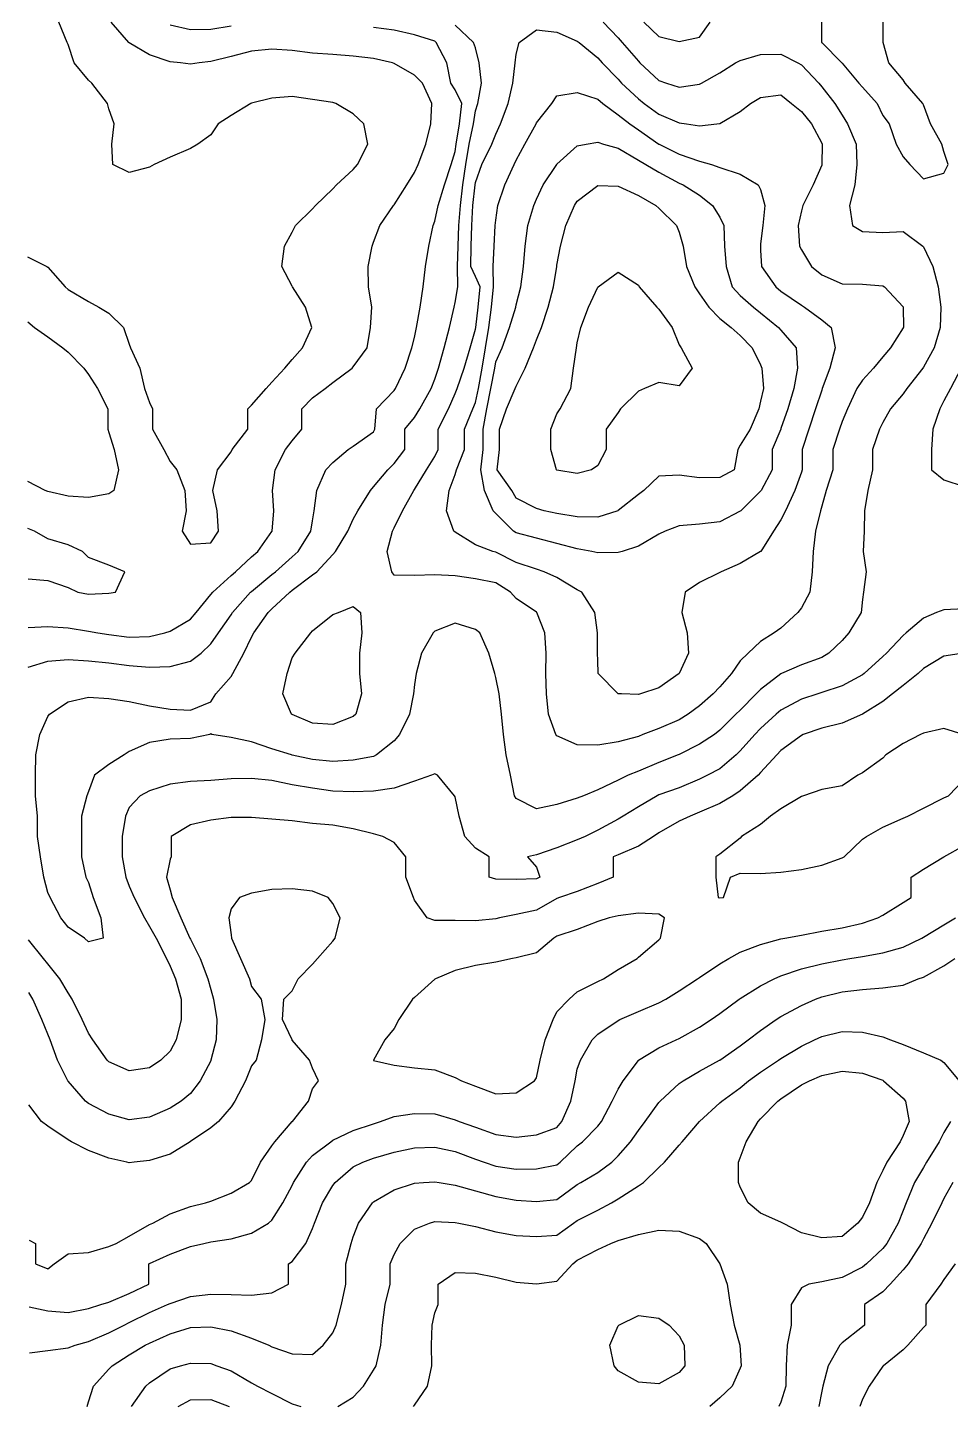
# Model space of a CAD drawing. Header units: inches. Extents: x 450896 to 463247, y 7386701 to 7399440.
# Drawn here: x 450899 to 452226, y 7395553 to 7397535 of the extents above; entities that cross this region are included whole.
import ezdxf

# ---------------------------------------------------------------- set-up
doc = ezdxf.new("R2010")
doc.units = ezdxf.units.IN
doc.header["$MEASUREMENT"] = 0

msp = doc.modelspace()

# ---------------------------------------------------------------- linework, layer by layer
for points, elevation in [([(450899.3, 7397205.2), (450926.8, 7397191.6), (450928.4, 7397190.7), (450953.3, 7397162.3), (450957.7, 7397158.3), (450987, 7397140.9), (451001.9, 7397133), (451016.3, 7397124.5), (451037.1, 7397103.7), (451045.6, 7397079.6), (451047.4, 7397074.4), (451060.7, 7397045.1), (451067.5, 7397015.9), (451074.9, 7396995.6), (451079.1, 7396986.6), (451079.1, 7396957.3), (451095.4, 7396928), (451104.2, 7396911), (451114.1, 7396898.7), (451125.6, 7396869.4), (451127.2, 7396840.1), (451121.5, 7396810.8), (451133.5, 7396791.9), (451162.7, 7396794.1), (451174.1, 7396810.8), (451172, 7396840.1), (451165.7, 7396869.4), (451172.5, 7396898.7), (451192, 7396925), (451193.5, 7396928), (451216.1, 7396957.3), (451216.1, 7396986.6), (451221.3, 7396991.7), (451242.5, 7397015.9), (451250.6, 7397024.9), (451269.2, 7397045.1), (451279.9, 7397057.8), (451294.5, 7397074.4), (451308.3, 7397103.7), (451299, 7397133), (451280.3, 7397162.3), (451279.9, 7397163.2), (451265, 7397191.6), (451268.8, 7397220.9), (451279.9, 7397241), (451284.7, 7397250.2), (451309.2, 7397274.5), (451313.2, 7397279.4), (451338.5, 7397303.3), (451343.8, 7397308.7), (451367.7, 7397331.2), (451373.8, 7397338), (451388.7, 7397367.3), (451383.1, 7397396.6), (451367.7, 7397410.9), (451342.4, 7397425.9), (451338.5, 7397427.2), (451309.2, 7397431.9), (451279.9, 7397436), (451250.6, 7397433.8), (451221.3, 7397426.3), (451220.2, 7397425.9), (451192, 7397408.8), (451173.5, 7397396.6), (451162.7, 7397380.8), (451144.3, 7397367.3), (451133.5, 7397361.4), (451104.2, 7397348.8), (451081.6, 7397338), (451074.9, 7397334.3), (451045.6, 7397326.6), (451022.1, 7397338), (451020.3, 7397367.3), (451024, 7397396.6), (451016.3, 7397418.4), (451014.5, 7397425.9), (450991.6, 7397455.2), (450987, 7397459.6), (450966.2, 7397484.5), (450957.7, 7397510.7), (450956.4, 7397513.7), (450944.2, 7397543)], 720), ([(450900.2, 7396672.3), (450928.4, 7396673.7), (450957.7, 7396671.6), (450987, 7396666.9), (451000.6, 7396664.4), (451016.3, 7396661.9), (451045.6, 7396658.4), (451074.9, 7396659), (451096.8, 7396664.4), (451104.2, 7396666.7), (451133.5, 7396684.2), (451141.8, 7396693.7), (451162.7, 7396719.5), (451165.7, 7396723), (451192, 7396746.8), (451198.3, 7396752.3), (451221.3, 7396773.5), (451230.4, 7396781.6), (451250.6, 7396810.3), (451250.9, 7396810.8), (451253.7, 7396840.1), (451251.4, 7396869.4), (451255.4, 7396898.7), (451270.2, 7396928), (451279.9, 7396940.7), (451293.8, 7396957.3), (451293.8, 7396986.6), (451309.2, 7397002.6), (451327.1, 7397015.9), (451338.5, 7397024.3), (451366, 7397045.1), (451367.7, 7397047.1), (451387.9, 7397074.4), (451392.3, 7397103.7), (451394.3, 7397133), (451389.4, 7397162.3), (451389.3, 7397191.6), (451395, 7397220.9), (451397, 7397226.2), (451406, 7397250.2), (451425.6, 7397279.4), (451426.3, 7397280.3), (451444.8, 7397308.7), (451455.6, 7397326.6), (451460.9, 7397338), (451472.1, 7397367.3), (451479.1, 7397396.6), (451480.5, 7397425.9), (451467.2, 7397455.2), (451455.6, 7397466.5), (451426.3, 7397483.7), (451424.2, 7397484.5), (451397, 7397490.7), (451367.7, 7397494.2), (451338.5, 7397496.4), (451309.2, 7397498.5), (451279.9, 7397502.2), (451250.6, 7397503.9), (451221.3, 7397501.2), (451192, 7397493.6), (451162.7, 7397486.3), (451146.3, 7397484.5), (451133.5, 7397482.6), (451119.1, 7397484.5), (451104.2, 7397486.1), (451074.9, 7397495.8), (451045.6, 7397513.2), (451045, 7397513.7), (451019.6, 7397543)], 740), ([(451007.9, 7396225.1), (450987, 7396220), (450981.2, 7396225.1), (450957.7, 7396240.8), (450947.3, 7396254.4), (450931.6, 7396283.7), (450928.4, 7396291), (450922.6, 7396313), (450917.8, 7396342.3), (450913.4, 7396371.5), (450913.4, 7396400.8), (450910.5, 7396430.1), (450910.5, 7396459.4), (450911.4, 7396488.7), (450916.8, 7396518), (450928.4, 7396544.1), (450930.7, 7396547.3), (450957.7, 7396565.1), (450987, 7396571.8), (451016.3, 7396570.1), (451045.6, 7396565.4), (451074.9, 7396559.5), (451104.2, 7396554.7), (451133.5, 7396553.1), (451162.7, 7396564.9), (451170, 7396576.6), (451192, 7396601.6), (451194.5, 7396605.8), (451210.1, 7396635.1), (451221.3, 7396658), (451224.7, 7396664.4), (451245.2, 7396693.7), (451250.6, 7396699), (451276.4, 7396723), (451279.9, 7396725.7), (451309.2, 7396747.6), (451315.3, 7396752.3), (451338.5, 7396777.3), (451342.2, 7396781.6), (451360, 7396810.8), (451367.7, 7396827.7), (451374.5, 7396840.1), (451392.4, 7396869.4), (451397, 7396874.3), (451417.6, 7396898.7), (451426.3, 7396907.9), (451442, 7396928), (451442, 7396957.3), (451455.6, 7396974.4), (451463.5, 7396986.6), (451479.5, 7397015.9), (451484.9, 7397029.3), (451490.2, 7397045.1), (451498.6, 7397074.4), (451506.1, 7397103.7), (451512.9, 7397133), (451514.2, 7397139.6), (451518.1, 7397162.3), (451517.7, 7397191.6), (451518.6, 7397220.9), (451519.7, 7397250.2), (451521.9, 7397279.4), (451525.3, 7397308.7), (451529.4, 7397338), (451534.5, 7397367.3), (451540.4, 7397396.6), (451543.5, 7397415.5), (451547, 7397425.9), (451552.1, 7397455.2), (451548.8, 7397484.5), (451543.5, 7397505.9), (451540.5, 7397513.7), (451514.2, 7397538.5)], 780), ([(451727.1, 7397543), (451748.5, 7397520.3), (451754.6, 7397513.7), (451777.8, 7397486.6), (451780, 7397484.5), (451807.1, 7397459.1), (451818.1, 7397455.2), (451836.3, 7397449.4), (451865.6, 7397453.7), (451868.4, 7397455.2), (451894.9, 7397470.1), (451917.4, 7397484.5), (451924.2, 7397488), (451953.5, 7397496.5), (451982.8, 7397496.9), (452007.2, 7397484.5), (452012.1, 7397481.5), (452037, 7397455.2), (452041.4, 7397450.1), (452060, 7397425.9), (452070.6, 7397409.2), (452078.3, 7397396.6), (452090.7, 7397367.3), (452092, 7397338), (452088.8, 7397308.7), (452081.4, 7397279.4), (452085.7, 7397250.2), (452099.9, 7397242), (452129.2, 7397240.1), (452158.5, 7397241.7), (452186.8, 7397220.9), (452187.8, 7397219.8), (452201, 7397191.6), (452208.8, 7397162.3), (452212.6, 7397133), (452211.5, 7397103.7), (452203.1, 7397074.4), (452187.8, 7397046.6), (452186.8, 7397045.1), (452163.8, 7397015.9), (452158.5, 7397008.4), (452140.2, 7396986.6), (452129.2, 7396966.8), (452124.5, 7396957.3), (452114.2, 7396928), (452114.2, 7396898.7), (452107.8, 7396869.4), (452102.9, 7396840.1), (452102.3, 7396810.8), (452101, 7396781.6), (452105.3, 7396752.3), (452101.7, 7396723), (452099.9, 7396712.3), (452098, 7396693.7), (452080.6, 7396664.4), (452070.6, 7396653.6), (452051.7, 7396635.1), (452041.4, 7396629.1), (452012.1, 7396618.2), (451983.6, 7396605.8), (451982.8, 7396605.5), (451953.5, 7396583.1), (451946.9, 7396576.6), (451924.2, 7396553.3), (451918, 7396547.3), (451894.9, 7396524.2), (451887, 7396518), (451865.6, 7396504), (451836.3, 7396489.4), (451834.7, 7396488.7), (451807.1, 7396477.9), (451777.8, 7396465.4), (451763.1, 7396459.4), (451748.5, 7396452.4), (451719.2, 7396438.3), (451698.8, 7396430.1), (451689.9, 7396426.5), (451660.6, 7396417.6), (451631.3, 7396411.2), (451602, 7396426.2), (451599.6, 7396430.1), (451593.9, 7396459.4), (451587.5, 7396488.7), (451583.9, 7396518), (451580.8, 7396547.3), (451577.7, 7396576.6), (451572.8, 7396600.1), (451571.4, 7396605.8), (451562.8, 7396635.1), (451549.8, 7396664.4), (451543.5, 7396669.4), (451514.2, 7396678.4), (451484.9, 7396666.6), (451482.8, 7396664.4), (451465.6, 7396635.1), (451458.1, 7396605.8), (451455.6, 7396590), (451454.1, 7396576.6), (451448.7, 7396547.3), (451434.4, 7396518), (451426.3, 7396509.2), (451401, 7396488.7), (451397, 7396486.6), (451367.7, 7396481), (451338.5, 7396479.4), (451309.2, 7396482.2), (451279.9, 7396488.5), (451279, 7396488.7), (451250.6, 7396497.6), (451221.3, 7396507.6), (451192, 7396513.7), (451164.2, 7396518), (451162.7, 7396518.9), (451161.4, 7396518), (451133.5, 7396512.6), (451104.2, 7396511.6), (451074.9, 7396506.7), (451045.6, 7396493.6), (451038.3, 7396488.7), (451016.3, 7396475.1), (450995.8, 7396459.4), (450987, 7396436.3), (450984.5, 7396430.1), (450976.7, 7396400.8), (450976.7, 7396371.5), (450976.7, 7396342.3), (450983, 7396313), (450987, 7396305), (450993.7, 7396283.7), (451004.8, 7396254.4), (451007.9, 7396225.1)], 780), ([(451192, 7397537), (451162.7, 7397532.2), (451133.5, 7397532), (451104.2, 7397538.6)], 760), ([(451785.8, 7397543), (451807.1, 7397522.4), (451836.3, 7397515.2), (451865.6, 7397521.3), (451880.9, 7397543)], 760), ([(452041.3, 7397543), (452041.3, 7397513.7), (452041.4, 7397513.7), (452070.3, 7397484.5), (452070.6, 7397483.9), (452094.9, 7397455.2), (452099.9, 7397449.4), (452120.9, 7397425.9), (452129.2, 7397408.8), (452138.5, 7397396.6), (452148.6, 7397367.3), (452158.5, 7397349), (452168, 7397338), (452187.8, 7397317.6), (452217.1, 7397325.9), (452223, 7397338), (452217.1, 7397356.9), (452214.1, 7397367.3), (452197.9, 7397396.6), (452187.8, 7397424.2), (452186.9, 7397425.9), (452161.5, 7397455.2), (452158.5, 7397459.9), (452137.7, 7397484.5), (452129.9, 7397513.7), (452129.9, 7397543)], 760), ([(450900.3, 7396615.1), (450928.4, 7396623.7), (450957.7, 7396625.8), (450987, 7396624.3), (451016.3, 7396621), (451045.6, 7396617.6), (451074.9, 7396615), (451104.2, 7396615.8), (451133.5, 7396623.4), (451148.8, 7396635.1), (451162.7, 7396648.5), (451174.1, 7396664.4), (451192, 7396690.5), (451194, 7396693.7), (451220, 7396723), (451221.3, 7396724.1), (451250.6, 7396748.1), (451255.8, 7396752.3), (451279.9, 7396773.8), (451288.6, 7396781.6), (451306.9, 7396810.8), (451309.2, 7396825.7), (451311.5, 7396840.1), (451315.2, 7396869.4), (451328.1, 7396898.7), (451338.5, 7396909.3), (451360.5, 7396928), (451367.7, 7396933), (451397, 7396953.7), (451398.8, 7396957.3), (451400.9, 7396986.6), (451426.3, 7397012.8), (451428.4, 7397015.9), (451442.3, 7397045.1), (451452, 7397074.4), (451455.6, 7397089.3), (451458.8, 7397103.7), (451463.7, 7397133), (451468, 7397162.3), (451471.8, 7397191.6), (451476.4, 7397220.9), (451482.7, 7397250.2), (451484.9, 7397256.8), (451490, 7397279.4), (451498.8, 7397308.7), (451508.3, 7397338), (451514.2, 7397356.7), (451515.7, 7397367.3), (451520.4, 7397396.6), (451523.7, 7397425.9), (451514.2, 7397445.8), (451508.2, 7397455.2), (451502.1, 7397484.5), (451486.8, 7397513.7), (451484.9, 7397515.7), (451455.6, 7397524.7), (451426.3, 7397531.6), (451397, 7397535.2)], 760), ([(451784.2, 7396518), (451777.8, 7396515.4), (451748.5, 7396507.4), (451719.2, 7396502.8), (451689.9, 7396503.3), (451660.6, 7396516.2), (451658.9, 7396518), (451648.6, 7396547.3), (451645.6, 7396576.6), (451644.7, 7396605.8), (451645.3, 7396635.1), (451643.1, 7396664.4), (451631.7, 7396693.7), (451631.3, 7396694.1), (451602, 7396713.8), (451593.7, 7396723), (451572.8, 7396736.5), (451543.5, 7396742.3), (451514.2, 7396746.2), (451484.9, 7396748), (451455.6, 7396747.1), (451426.3, 7396747.4), (451423.1, 7396752.3), (451416.6, 7396781.6), (451424, 7396810.8), (451426.3, 7396815.4), (451438.7, 7396840.1), (451454.9, 7396869.4), (451455.6, 7396870.5), (451472.8, 7396898.7), (451484.9, 7396917.9), (451489.9, 7396928), (451489.9, 7396957.3), (451504.8, 7396986.6), (451514.2, 7397008.7), (451517, 7397015.9), (451527.2, 7397045.1), (451536, 7397074.4), (451543.5, 7397101.5), (451543.8, 7397103.7), (451547.5, 7397133), (451550.3, 7397162.3), (451543.5, 7397177.1), (451536.8, 7397191.6), (451537.3, 7397220.9), (451538, 7397250.2), (451539.5, 7397279.4), (451542.9, 7397308.7), (451543.5, 7397312.5), (451552.6, 7397338), (451566.8, 7397367.3), (451572.8, 7397381.8), (451579.2, 7397396.6), (451590.5, 7397425.9), (451597.2, 7397455.2), (451600.3, 7397484.5), (451602, 7397496.9), (451606.2, 7397513.7), (451631.3, 7397532.1), (451660.6, 7397528.4), (451689.9, 7397515.5), (451692.4, 7397513.7), (451719.2, 7397491.8), (451725.5, 7397484.5), (451748.5, 7397460.9), (451753.6, 7397455.2), (451777.8, 7397432.6), (451786.2, 7397425.9), (451807.1, 7397410.6), (451836.3, 7397398.2), (451847.1, 7397396.6), (451865.6, 7397393.6), (451890.6, 7397396.6), (451894.9, 7397397.2), (451924.2, 7397414.5), (451939, 7397425.9), (451953.5, 7397434.6), (451982.8, 7397438.5), (451997.7, 7397425.9), (452012.1, 7397414.2), (452026.8, 7397396.6), (452041.4, 7397368.7), (452042, 7397367.3), (452041.7, 7397338), (452041.4, 7397337.1), (452029, 7397308.7), (452014.3, 7397279.4), (452012.1, 7397271.3), (452007.7, 7397250.2), (452009.5, 7397220.9), (452012.1, 7397215.2), (452026.7, 7397191.6), (452041.4, 7397179.3), (452070.6, 7397166.5), (452099.9, 7397166.1), (452129.2, 7397163.4), (452131.5, 7397162.3), (452158.5, 7397133.4), (452158.6, 7397133), (452158.8, 7397103.7), (452158.5, 7397103), (452140.4, 7397074.4), (452129.2, 7397061.7), (452115.7, 7397045.1), (452099.9, 7397027.7), (452092, 7397015.9), (452078.4, 7396986.6), (452070.6, 7396968.2), (452066.9, 7396957.3), (452057.4, 7396928), (452057.4, 7396898.7), (452047.9, 7396869.4), (452041.4, 7396846.5), (452039.5, 7396840.1), (452032.4, 7396810.8), (452029.1, 7396781.6), (452027.7, 7396752.3), (452024.4, 7396723), (452012.1, 7396700.2), (452006.9, 7396693.7), (451982.8, 7396671.2), (451972.9, 7396664.4), (451953.5, 7396651.9), (451935.8, 7396635.1), (451924.2, 7396624.3), (451911.6, 7396605.8), (451894.9, 7396586.5), (451885.4, 7396576.6), (451865.6, 7396559.2), (451849.4, 7396547.3), (451836.3, 7396539.3), (451807.1, 7396526.8), (451784.2, 7396518)], 800), ([(451780.8, 7396576.6), (451777.8, 7396575.7), (451753.3, 7396576.6), (451748.5, 7396576.8), (451720, 7396605.8), (451719.2, 7396624.4), (451718.9, 7396635.1), (451718.9, 7396664.4), (451715.3, 7396693.7), (451696.2, 7396723), (451689.9, 7396726.4), (451660.6, 7396743.9), (451642, 7396752.3), (451631.3, 7396756), (451602, 7396765.8), (451572.8, 7396780.3), (451568.2, 7396781.6), (451543.5, 7396791), (451514.2, 7396809.3), (451512.3, 7396810.8), (451501.8, 7396840.1), (451505.4, 7396869.4), (451514.2, 7396892), (451516.4, 7396898.7), (451527.7, 7396928), (451527.7, 7396957.3), (451539.8, 7396986.6), (451543.5, 7396995.7), (451547.7, 7397015.9), (451553, 7397045.1), (451558.1, 7397074.4), (451562.7, 7397103.7), (451566.6, 7397133), (451569.5, 7397162.3), (451568.9, 7397191.6), (451570.2, 7397220.9), (451571.9, 7397250.2), (451572.8, 7397257.9), (451575.5, 7397279.4), (451585.9, 7397308.7), (451599, 7397338), (451602, 7397344.4), (451614.5, 7397367.3), (451630.6, 7397396.6), (451631.3, 7397397.9), (451653.4, 7397425.9), (451660.6, 7397436.9), (451689.9, 7397441.8), (451719.2, 7397432.1), (451726.4, 7397425.9), (451748.5, 7397409.8), (451765.4, 7397396.6), (451777.8, 7397387.8), (451807.1, 7397367.6), (451807.7, 7397367.3), (451836.3, 7397353.1), (451865.6, 7397343.1), (451882.9, 7397338), (451894.9, 7397333.8), (451924.2, 7397324.4), (451949.8, 7397308.7), (451953.5, 7397302), (451959.6, 7397279.4), (451956.8, 7397250.2), (451953.5, 7397224.1), (451953.1, 7397220.9), (451953.5, 7397214.8), (451955, 7397191.6), (451975.2, 7397162.3), (451982.8, 7397156.1), (452012.1, 7397135.7), (452016.5, 7397133), (452041.4, 7397114.9), (452054.9, 7397103.7), (452060.7, 7397074.4), (452053, 7397045.1), (452042.2, 7397015.9), (452041.4, 7397013.5), (452032.5, 7396986.6), (452023, 7396957.3), (452013.2, 7396928), (452013.2, 7396898.7), (452012.1, 7396895.5), (452002.9, 7396869.4), (451989.1, 7396840.1), (451982.8, 7396827.2), (451971.9, 7396810.8), (451953.8, 7396781.6), (451953.5, 7396781.2), (451924.2, 7396764.3), (451896.9, 7396752.3), (451894.9, 7396751.3), (451865.6, 7396736.9), (451844.9, 7396723), (451840.2, 7396693.7), (451847.9, 7396664.4), (451849.6, 7396635.1), (451836.4, 7396605.8), (451836.3, 7396605.8), (451807.1, 7396585.5), (451780.8, 7396576.6)], 820), ([(451754.6, 7396781.6), (451748.5, 7396779.8), (451719.2, 7396779.7), (451710.9, 7396781.6), (451689.9, 7396785.1), (451660.6, 7396792.9), (451631.3, 7396800.8), (451602, 7396808.4), (451598.1, 7396810.8), (451572.8, 7396836.2), (451568.8, 7396840.1), (451556.4, 7396869.4), (451551, 7396898.7), (451554.7, 7396928), (451554.7, 7396957.3), (451560, 7396986.6), (451565.6, 7397015.9), (451571.1, 7397045.1), (451572.8, 7397054.1), (451581.7, 7397074.4), (451592.6, 7397103.7), (451601.4, 7397133), (451602, 7397136.1), (451608.5, 7397162.3), (451612.6, 7397191.6), (451615, 7397220.9), (451618.6, 7397250.2), (451627.5, 7397279.4), (451631.3, 7397288.3), (451640.9, 7397308.7), (451660.3, 7397338), (451660.6, 7397338.5), (451689.9, 7397364.9), (451702.5, 7397367.3), (451719.2, 7397370.1), (451727.6, 7397367.3), (451748.5, 7397361.5), (451777.8, 7397344.4), (451788.6, 7397338), (451807.1, 7397327), (451836.3, 7397311.3), (451841.9, 7397308.7), (451865.6, 7397294), (451884.3, 7397279.4), (451894.9, 7397262.3), (451900.8, 7397250.2), (451901.8, 7397220.9), (451903.8, 7397191.6), (451912.5, 7397162.3), (451924.2, 7397149.7), (451943.2, 7397133), (451953.5, 7397124.6), (451979.1, 7397103.7), (451982.8, 7397100), (452004.4, 7397074.4), (452006.4, 7397045.1), (452001.4, 7397015.9), (451992.7, 7396986.6), (451982.8, 7396958.3), (451982.4, 7396957.3), (451970.1, 7396928), (451970.1, 7396898.7), (451954.3, 7396869.4), (451953.5, 7396868.3), (451925, 7396840.1), (451924.2, 7396839.5), (451894.9, 7396824.2), (451865.6, 7396820.9), (451836.3, 7396818.5), (451816.4, 7396810.8), (451807.1, 7396806.3), (451777.8, 7396788.9), (451754.6, 7396781.6)], 840), ([(451748.1, 7396840.1), (451719.2, 7396830.8), (451689.9, 7396831.1), (451660.6, 7396836), (451642.2, 7396840.1), (451631.3, 7396843.3), (451602, 7396858.2), (451595.7, 7396869.4), (451574.7, 7396898.7), (451578, 7396928), (451578, 7396957.3), (451588.1, 7396986.6), (451600.5, 7397015.9), (451602, 7397019.5), (451615.1, 7397045.1), (451626.7, 7397074.4), (451631.3, 7397086.1), (451638.6, 7397103.7), (451648.2, 7397133), (451655.7, 7397162.3), (451660.3, 7397191.6), (451660.6, 7397193.5), (451665.6, 7397220.9), (451673.3, 7397250.2), (451685.9, 7397279.4), (451689.9, 7397285.4), (451719.2, 7397308), (451748.5, 7397307.1), (451777.8, 7397293.8), (451802.7, 7397279.4), (451807.1, 7397275.4), (451832.5, 7397250.2), (451836.3, 7397241), (451842.1, 7397220.9), (451847.1, 7397191.6), (451858.8, 7397162.3), (451865.6, 7397152.3), (451878.9, 7397133), (451894.9, 7397116.4), (451911.1, 7397103.7), (451924.2, 7397092.1), (451941.3, 7397074.4), (451953.5, 7397049.8), (451955.3, 7397045.1), (451957.5, 7397015.9), (451953.5, 7396997.6), (451950.9, 7396986.6), (451938.7, 7396957.3), (451924.2, 7396934.4), (451920.6, 7396928), (451915.4, 7396898.7), (451894.9, 7396887.8), (451865.6, 7396887.6), (451836.3, 7396891.4), (451807.1, 7396889.7), (451785.7, 7396869.4), (451777.8, 7396863.2), (451748.5, 7396840.3), (451748.1, 7396840.1)], 860), ([(451710.1, 7396898.7), (451689.9, 7396893.8), (451660.6, 7396898.3), (451659.9, 7396898.7), (451652, 7396928), (451652, 7396957.3), (451660.6, 7396979.4), (451665.2, 7396986.6), (451680.4, 7397015.9), (451684.5, 7397045.1), (451688.5, 7397074.4), (451689.9, 7397081.4), (451695.1, 7397103.7), (451706.1, 7397133), (451719.2, 7397161.9), (451719.7, 7397162.3), (451748.5, 7397183.3), (451777.8, 7397164.6), (451779, 7397162.3), (451804.3, 7397133), (451807.1, 7397130.1), (451826.3, 7397103.7), (451836.3, 7397078.8), (451839.3, 7397074.4), (451855, 7397045.1), (451836.3, 7397019.9), (451807.1, 7397024.7), (451786.7, 7397015.9), (451777.8, 7397011.9), (451752.2, 7396986.6), (451748.5, 7396981.3), (451731.5, 7396957.3), (451731.5, 7396928), (451719.2, 7396904.9), (451710.1, 7396898.7)], 880), ([(450899.5, 7397111.6), (450909.5, 7397103.7), (450928.4, 7397090.4), (450949.8, 7397074.4), (450957.7, 7397068.1), (450980.2, 7397045.1), (450987, 7397036), (450999.7, 7397015.9), (451014.8, 7396986.6), (451014.8, 7396957.3), (451016.3, 7396952.7), (451024, 7396928), (451030.1, 7396898.7), (451023.3, 7396869.4)], 740), ([(452241.8, 7397045.1), (452226.4, 7397015.9), (452217.1, 7396998.2), (452211.1, 7396986.6), (452201.4, 7396957.3), (452199.4, 7396928), (452199.4, 7396898.7), (452217.1, 7396884.4), (452246.4, 7396875)], 760), ([(451023.3, 7396869.4), (451016.3, 7396864.6), (450987, 7396858.9), (450957.7, 7396861.1), (450928.4, 7396867.8), (450924.8, 7396869.4), (450899.8, 7396882.1)], 740), ([(450900.1, 7396742), (450928.4, 7396739.7), (450957.7, 7396729.8), (450971.4, 7396723), (450987, 7396720), (451016.3, 7396721.7), (451025.7, 7396723), (451039.2, 7396752.3), (451016.3, 7396761.8), (450987, 7396773), (450978.1, 7396781.6), (450957.7, 7396790.8), (450928.4, 7396799.6), (450909.5, 7396810.8), (450899.9, 7396814.4)], 720), ([(452246.4, 7396699.1), (452217.1, 7396697.6), (452206.5, 7396693.7), (452187.8, 7396685.7), (452162.9, 7396664.4), (452158.5, 7396660.5), (452134.6, 7396635.1), (452129.2, 7396630.2), (452102.3, 7396605.8), (452099.9, 7396604.1), (452070.6, 7396588.1), (452041.4, 7396578.4), (452035.7, 7396576.6), (452012.1, 7396569.2), (451982.8, 7396553.1), (451975.7, 7396547.3), (451953.5, 7396526.8), (451945.3, 7396518), (451924.2, 7396494.4), (451918.3, 7396488.7), (451894.9, 7396468.6), (451877.3, 7396459.4), (451865.6, 7396454), (451836.3, 7396441.6), (451807.1, 7396431.4), (451804.6, 7396430.1), (451777.8, 7396414.2), (451755.7, 7396400.8), (451748.5, 7396396.4), (451719.2, 7396380.4), (451701.1, 7396371.5), (451689.9, 7396366.8), (451660.6, 7396355), (451631.3, 7396345.1), (451618.4, 7396342.3), (451631.3, 7396327.2), (451636.2, 7396313), (451631.3, 7396310.6), (451602, 7396309.4), (451572.8, 7396310.1), (451562.9, 7396313), (451562.9, 7396342.3), (451543.5, 7396354.4), (451528.2, 7396371.5), (451519.9, 7396400.8), (451514.2, 7396428.5), (451513.5, 7396430.1), (451488.7, 7396459.4), (451484.9, 7396461.7), (451480.2, 7396459.4), (451455.6, 7396451.1), (451426.3, 7396440.9), (451397, 7396436.5), (451367.7, 7396435.6), (451338.5, 7396436.4), (451309.2, 7396441.1), (451279.9, 7396445.9), (451250.6, 7396452), (451221.3, 7396454.6), (451192, 7396454.3), (451162.7, 7396452.1), (451133.5, 7396450.7), (451104.2, 7396446.7), (451074.9, 7396437.3), (451061.4, 7396430.1), (451045.6, 7396413.3), (451040, 7396400.8), (451035.3, 7396371.5), (451035.3, 7396342.3), (451040.5, 7396313), (451045.6, 7396300.1), (451052.6, 7396283.7), (451067.7, 7396254.4), (451074.9, 7396241.7), (451084.2, 7396225.1), (451099, 7396195.8), (451104.2, 7396184.8), (451111.9, 7396166.5), (451120.4, 7396137.2), (451120.4, 7396108), (451112.9, 7396078.7), (451104.2, 7396062.7), (451090.8, 7396049.4), (451074.9, 7396038.4), (451045.6, 7396034.1), (451016.3, 7396047.2), (451014, 7396049.4), (450993, 7396078.7), (450987, 7396088.3), (450977.6, 7396108), (450963.5, 7396137.2), (450957.7, 7396146.4), (450945.8, 7396166.5), (450928.4, 7396188), (450922.3, 7396195.8), (450900.9, 7396222.5)], 760), ([(451371.3, 7396547.3), (451367.7, 7396543.8), (451338.5, 7396532.3), (451309.2, 7396534.4), (451279.9, 7396546.7), (451279, 7396547.3), (451266.3, 7396576.6), (451272.5, 7396605.8), (451279.9, 7396628.2), (451284.2, 7396635.1), (451306.7, 7396664.4), (451309.2, 7396667.4), (451338.5, 7396690.7), (451346.4, 7396693.7), (451367.7, 7396702.1), (451378, 7396693.7), (451379.8, 7396664.4), (451376.6, 7396635.1), (451376.9, 7396605.8), (451379.6, 7396576.6), (451371.3, 7396547.3)], 800), ([(452245.1, 7396635.1), (452217.1, 7396630.7), (452187.8, 7396612.9), (452180.2, 7396605.8), (452158.5, 7396588.7), (452143.3, 7396576.6), (452129.2, 7396565.5), (452099.9, 7396547.3), (452099.8, 7396547.3), (452070.6, 7396534.5), (452041.4, 7396527.3), (452014.7, 7396518), (452012.1, 7396516.8), (451982.8, 7396494.9), (451977, 7396488.7), (451953.5, 7396463.3), (451949.8, 7396459.4), (451924.2, 7396437), (451913.4, 7396430.1), (451894.9, 7396419), (451865.6, 7396406.5), (451852.1, 7396400.8), (451836.3, 7396393.4), (451807.1, 7396376.7), (451799.4, 7396371.5), (451777.8, 7396357.6), (451748.5, 7396345.1), (451741.7, 7396342.3), (451741.7, 7396313), (451719.2, 7396304), (451689.9, 7396292.5), (451664.4, 7396283.7), (451660.6, 7396282.3), (451631.3, 7396265.5), (451602, 7396259.3), (451578.2, 7396254.4), (451572.8, 7396253), (451543.5, 7396249.9), (451514.2, 7396250.6), (451484.9, 7396250.4), (451474.2, 7396254.4), (451455.6, 7396279.9), (451454.2, 7396283.7), (451443.4, 7396313), (451443.4, 7396342.3), (451426.3, 7396363), (451410, 7396371.5), (451397, 7396375.2), (451367.7, 7396382.6), (451338.5, 7396387.9), (451309.2, 7396390.3), (451279.9, 7396394), (451250.6, 7396396.5), (451221.3, 7396398.8), (451192, 7396398.7), (451162.7, 7396395.1), (451133.5, 7396388), (451105.6, 7396371.5), (451105.6, 7396342.3), (451104.2, 7396338.8), (451098.9, 7396313), (451104.2, 7396294.8), (451107.4, 7396283.7), (451119.9, 7396254.4), (451132.6, 7396225.1), (451133.5, 7396223.5), (451147.7, 7396195.8), (451158.7, 7396166.5), (451162.7, 7396151.3), (451166.9, 7396137.2), (451171.6, 7396108), (451170.7, 7396078.7), (451163, 7396049.4), (451162.7, 7396048.7), (451147.5, 7396020.1), (451133.5, 7396001.9), (451120.2, 7395990.8), (451104.2, 7395980.5), (451074.9, 7395967.5), (451045.6, 7395963.8), (451016.3, 7395972), (450987, 7395987.5), (450982.7, 7395990.8), (450957.7, 7396019.5), (450957.4, 7396020.1), (450942.4, 7396049.4), (450931.7, 7396078.7), (450928.4, 7396087.1), (450919.9, 7396108), (450907, 7396137.2), (450901, 7396147.2)], 740), ([(452245, 7396518), (452217.1, 7396526.6), (452187.8, 7396520.1), (452183.4, 7396518), (452158.5, 7396505.3), (452133.6, 7396488.7), (452129.2, 7396484.3), (452099.9, 7396462.9), (452093.3, 7396459.4), (452070.6, 7396444.2), (452041.4, 7396439.1), (452015.2, 7396430.1), (452012.1, 7396429), (451982.8, 7396411.4), (451967.8, 7396400.8), (451953.5, 7396388.8), (451925.8, 7396371.5), (451924.2, 7396369.2), (451894.9, 7396345.9), (451889.3, 7396342.3), (451889.3, 7396313), (451892.4, 7396283.7), (451894.9, 7396283.1)], 720), ([(451894.9, 7396283.1), (451899.9, 7396283.7), (451910, 7396313), (451924.2, 7396318.5), (451953.5, 7396318), (451982.8, 7396320.3), (452012.1, 7396323.9), (452041.4, 7396330), (452070.6, 7396340.6), (452073.8, 7396342.3), (452099.9, 7396367.5), (452106, 7396371.5), (452129.2, 7396384.8), (452158.5, 7396397.9), (452165.3, 7396400.8), (452187.8, 7396412.3), (452217.1, 7396426.9), (452223.6, 7396430.1), (452246.4, 7396453.4)], 720), ([(450901.7, 7395694.6), (450928.4, 7395688.9), (450957.7, 7395686.7), (450987, 7395692.2), (451004.9, 7395697.9), (451016.3, 7395701.6), (451045.6, 7395714.1), (451073.5, 7395727.2), (451073.5, 7395756.5), (451074.9, 7395757.2), (451104.2, 7395770.7), (451133.5, 7395781.6), (451152.6, 7395785.8), (451162.7, 7395788.4), (451192, 7395792.8), (451221.3, 7395800.8), (451245.7, 7395815.1), (451250.6, 7395819.2), (451266.6, 7395844.4), (451279.9, 7395869.5), (451281.9, 7395873.7), (451300.6, 7395902.9), (451309.2, 7395912.4), (451335.4, 7395932.2), (451338.5, 7395934.4), (451367.7, 7395948.4), (451397, 7395958.2), (451406.9, 7395961.5), (451426.3, 7395968.4), (451455.6, 7395973), (451484.9, 7395972.4), (451514.2, 7395963.9), (451520.2, 7395961.5), (451543.5, 7395953.2), (451572.8, 7395942.8), (451602, 7395938.8), (451631.3, 7395942), (451660.6, 7395952.6), (451667.4, 7395961.5), (451680.6, 7395990.8), (451686.9, 7396020.1), (451689.9, 7396036.6), (451694.5, 7396049.4), (451711.2, 7396078.7), (451719.2, 7396086.9), (451748.5, 7396106.6), (451751.2, 7396108), (451777.8, 7396119.6), (451807.1, 7396131.9), (451817, 7396137.2), (451836.3, 7396149.3), (451862.9, 7396166.5), (451865.6, 7396168.4), (451894.9, 7396188.4), (451907.7, 7396195.8), (451924.2, 7396204.8), (451953.5, 7396216.1), (451982.8, 7396224.1), (451988.1, 7396225.1), (452012.1, 7396229.4), (452041.4, 7396235), (452070.6, 7396239.8), (452099.9, 7396246.6), (452122.2, 7396254.4), (452129.2, 7396258), (452158.5, 7396276.6), (452170, 7396283.7), (452170, 7396313), (452187.8, 7396324.4), (452217.1, 7396342.2), (452217.1, 7396342.3), (452246.4, 7396358.5)], 740), ([(450928.4, 7395749.6), (450937.5, 7395756.5), (450957.7, 7395771), (450987, 7395772.8), (451016.3, 7395781.7), (451026.5, 7395785.8), (451045.6, 7395796.4), (451074.9, 7395813.3), (451079.3, 7395815.1), (451104.2, 7395828.5), (451133.5, 7395839), (451155.1, 7395844.4), (451162.7, 7395846.9), (451192, 7395858.1), (451218.7, 7395873.7), (451221.3, 7395876.5), (451234.3, 7395902.9), (451250.6, 7395926.5), (451254.7, 7395932.2), (451279.9, 7395961.2), (451280.2, 7395961.5), (451303.1, 7395990.8), (451309.2, 7396008.5), (451317.6, 7396020.1), (451309.2, 7396037.9), (451305, 7396049.4), (451279.9, 7396078.6), (451279.8, 7396078.7), (451265.9, 7396108), (451267.8, 7396137.2), (451279.9, 7396149.3), (451288.7, 7396166.5), (451309.2, 7396187.5), (451316.4, 7396195.8), (451338.5, 7396221), (451341.9, 7396225.1), (451348.9, 7396254.4), (451338.5, 7396274.9), (451331.6, 7396283.7), (451309.2, 7396292.6), (451279.9, 7396296.2), (451250.6, 7396295.2), (451221.3, 7396289.9), (451204.2, 7396283.7), (451192, 7396267.1), (451188.7, 7396254.4), (451192, 7396229.7), (451192.6, 7396225.1), (451205.6, 7396195.8), (451218.7, 7396166.5), (451221.3, 7396155.5), (451235.3, 7396137.2), (451240.7, 7396108), (451235.9, 7396078.7), (451227.9, 7396049.4), (451221.3, 7396041.6), (451212.9, 7396020.1), (451197.5, 7395990.8), (451192, 7395982.6), (451174, 7395961.5), (451162.7, 7395952.1), (451133.5, 7395932.5), (451133, 7395932.2), (451104.2, 7395914.5), (451074.9, 7395905.2), (451052.8, 7395902.9), (451045.6, 7395901.9), (451042.2, 7395902.9), (451016.3, 7395908.6), (450987, 7395919.6), (450962.5, 7395932.2), (450957.7, 7395934.9), (450928.4, 7395954.7), (450919.4, 7395961.5), (450901.3, 7395985.2)], 720), ([(450901.9, 7395628.5), (450928.4, 7395632.1), (450957.7, 7395635.7), (450967.9, 7395639.4), (450987, 7395644.8), (451016.3, 7395657.5), (451038, 7395668.6), (451045.6, 7395672.1), (451074.9, 7395686.4), (451100.6, 7395697.9), (451104.2, 7395699.5), (451133.5, 7395709.6), (451162.7, 7395713.1), (451192, 7395712.7), (451221.3, 7395711.4), (451250.6, 7395715), (451274.5, 7395727.2), (451274.5, 7395756.5), (451279.9, 7395760.2), (451299.4, 7395785.8), (451309.2, 7395807.5), (451311.9, 7395815.1), (451323.4, 7395844.4), (451338.5, 7395869.5), (451341.6, 7395873.7), (451367.7, 7395896), (451381.3, 7395902.9), (451397, 7395908.8), (451426.3, 7395917.5), (451455.6, 7395923.5), (451484.9, 7395924.4), (451514.2, 7395918.2), (451543.5, 7395907.4), (451555.8, 7395902.9), (451572.8, 7395897.2), (451602, 7395892.8), (451631.3, 7395893.3), (451660.6, 7395899.2), (451665.2, 7395902.9), (451689.9, 7395926.5), (451697.3, 7395932.2), (451719.2, 7395954.6), (451724.6, 7395961.5), (451739.9, 7395990.8), (451748.5, 7396008.1), (451755.7, 7396020.1), (451777.8, 7396049.1), (451778, 7396049.4), (451807.1, 7396067.5), (451832, 7396078.7), (451836.3, 7396080.6), (451865.6, 7396097.3), (451882.2, 7396108), (451894.9, 7396116.8), (451922.8, 7396137.2), (451924.2, 7396138.2), (451953.5, 7396156.5), (451972.8, 7396166.5), (451982.8, 7396170.9), (452012.1, 7396180.9), (452041.4, 7396188.3), (452070.6, 7396194.1), (452081.9, 7396195.8), (452099.9, 7396198.7), (452129.2, 7396204.2), (452158.5, 7396212.3), (452185.3, 7396225.1), (452187.8, 7396226.6), (452217.1, 7396244.1), (452233.8, 7396254.4)], 760), ([(451602, 7396002.4), (451628.1, 7396020.1), (451631.3, 7396024.4), (451636.6, 7396049.4), (451643.5, 7396078.7), (451655.1, 7396108), (451660.6, 7396119.1), (451678.1, 7396137.2), (451689.9, 7396147.7), (451719.2, 7396162.7), (451727.6, 7396166.5), (451748.5, 7396179.9), (451775.8, 7396195.8), (451777.8, 7396197.7), (451807.1, 7396222.7), (451809.6, 7396225.1), (451815.1, 7396254.4), (451807.1, 7396259.8), (451777.8, 7396261.3), (451748.5, 7396257.1), (451735.7, 7396254.4), (451719.2, 7396249), (451689.9, 7396237.8), (451660.6, 7396228), (451656.3, 7396225.1), (451631.3, 7396204), (451602, 7396196.9), (451596.7, 7396195.8), (451572.8, 7396190.8), (451543.5, 7396185.6), (451514.2, 7396178.4), (451485.8, 7396166.5), (451484.9, 7396166), (451455.6, 7396139.8), (451453.1, 7396137.2), (451433.3, 7396108), (451426.3, 7396095.2), (451412.9, 7396078.7), (451397, 7396049.5), (451396.9, 7396049.4), (451397, 7396049.3), (451426.3, 7396042.6), (451455.6, 7396038.8), (451484.9, 7396035.6), (451514.2, 7396024.8), (451523.4, 7396020.1), (451543.5, 7396012.2), (451572.8, 7396001.3), (451602, 7396002.4)], 720), ([(450985, 7395551.5), (450987, 7395558), (450994, 7395580.8), (451016.3, 7395605.3), (451020.8, 7395610.1), (451045.6, 7395625.9), (451068.5, 7395639.4), (451074.9, 7395642.7), (451104.2, 7395655.7), (451133.5, 7395665), (451162.7, 7395666), (451192, 7395660.1), (451221.3, 7395649.5), (451246.1, 7395639.4), (451250.6, 7395637.2), (451279.9, 7395627.3), (451309.2, 7395626.4), (451324.6, 7395639.4), (451338.5, 7395657.4), (451343, 7395668.6), (451350.6, 7395697.9), (451357.1, 7395727.2), (451357.1, 7395756.5), (451364.6, 7395785.8), (451367.7, 7395795.3), (451375.2, 7395815.1), (451395.2, 7395844.4), (451397, 7395846), (451426.3, 7395863.3), (451455.6, 7395872.8), (451468.5, 7395873.7), (451484.9, 7395874.7), (451491.1, 7395873.7), (451514.2, 7395869.9), (451543.5, 7395861.8), (451572.8, 7395853.7), (451602, 7395848.4), (451631.3, 7395846.4), (451660.6, 7395849), (451689.9, 7395870.8), (451695, 7395873.7), (451719.2, 7395888), (451739.4, 7395902.9), (451748.5, 7395911.8), (451766.3, 7395932.2), (451777.8, 7395948.3), (451787.5, 7395961.5), (451807.1, 7395988.5), (451809.1, 7395990.8), (451836.3, 7396016.1), (451842.1, 7396020.1), (451865.6, 7396033.8), (451894.6, 7396049.4), (451894.9, 7396049.6), (451924.2, 7396070.4), (451935.8, 7396078.7), (451953.5, 7396092.3), (451976, 7396108), (451982.8, 7396112.3), (452012.1, 7396128.5), (452032.5, 7396137.2), (452041.4, 7396140.6), (452070.6, 7396148.1), (452099.9, 7396151.5), (452129.2, 7396153.5), (452158.5, 7396157.5), (452180, 7396166.5), (452187.8, 7396169.2), (452217.1, 7396185.1), (452233, 7396195.8)], 780), ([(451345.4, 7395551.5), (451367.7, 7395565), (451382.6, 7395580.8), (451397, 7395603.7), (451400.4, 7395610.1), (451407.2, 7395639.4), (451409.7, 7395668.6), (451413.7, 7395697.9), (451420.7, 7395727.2), (451420.7, 7395756.5), (451426.3, 7395770.1), (451435, 7395785.8), (451455.6, 7395806.3), (451477.2, 7395815.1), (451484.9, 7395817.3), (451514.2, 7395816.1), (451519.4, 7395815.1), (451543.5, 7395810.3), (451572.8, 7395802.6), (451602, 7395797.5), (451631.3, 7395795.7), (451660.6, 7395797.9), (451684.6, 7395815.1), (451689.9, 7395818.9), (451719.2, 7395833.9), (451738.9, 7395844.4), (451748.5, 7395850), (451777.8, 7395868.7), (451784.9, 7395873.7), (451807.1, 7395895.2), (451815.1, 7395902.9), (451836.3, 7395927.1), (451840.7, 7395932.2), (451865.6, 7395961.5), (451865.7, 7395961.5), (451894.9, 7395988.2), (451897.7, 7395990.8), (451924.2, 7396009.8), (451936.3, 7396020.1), (451953.5, 7396032.5), (451979.1, 7396049.4), (451982.8, 7396051.9), (452012.1, 7396069.9), (452030.8, 7396078.7), (452041.4, 7396083.7), (452070.6, 7396090.9), (452099.9, 7396089.8), (452129.2, 7396083), (452140.4, 7396078.7), (452158.5, 7396072.1), (452187.8, 7396060.2), (452212.5, 7396049.4), (452217.1, 7396046.5), (452239.2, 7396020.1)], 800), ([(452093.2, 7395815.1), (452070.6, 7395795.7), (452041.4, 7395794.2), (452012.1, 7395801.2), (451985.3, 7395815.1), (451982.8, 7395816.7), (451953.5, 7395829.3), (451935.6, 7395844.4), (451924.2, 7395866.8), (451921.8, 7395873.7), (451921.8, 7395902.9), (451924.2, 7395908.9), (451932.9, 7395932.2), (451950.1, 7395961.5), (451953.5, 7395965.4), (451978.5, 7395990.8), (451982.8, 7395994.1), (452012.1, 7396014), (452024, 7396020.1), (452041.4, 7396027.7), (452070.6, 7396033.9), (452099.9, 7396031), (452129.2, 7396020.7), (452130.3, 7396020.1), (452158.5, 7395995.1), (452162.1, 7395990.8), (452166.9, 7395961.5), (452158.5, 7395941.2), (452154.2, 7395932.2), (452135.1, 7395902.9), (452129.2, 7395891.1), (452120.8, 7395873.7), (452109.9, 7395844.4), (452099.9, 7395823.8), (452093.2, 7395815.1)], 820), ([(452226.6, 7395961.5), (452217.1, 7395945.7), (452210.2, 7395932.2), (452192.1, 7395902.9), (452187.8, 7395895.3), (452174.8, 7395873.7), (452162.6, 7395844.4), (452158.5, 7395833.5), (452151.4, 7395815.1), (452134.8, 7395785.8), (452129.2, 7395778.8), (452105.6, 7395756.5), (452099.9, 7395751.7), (452070.6, 7395737), (452041.4, 7395730.6), (452022.8, 7395727.2), (452012.1, 7395722), (451997.4, 7395697.9), (451997.4, 7395668.6), (451991.5, 7395639.4), (451990.1, 7395610.1), (451989.7, 7395580.8), (451982.8, 7395557.8), (451979.6, 7395551.5)], 800), ([(452229.8, 7395873.7), (452217.1, 7395850.5), (452214, 7395844.4), (452199.7, 7395815.1), (452187.8, 7395792.7), (452184.6, 7395785.8), (452165.5, 7395756.5), (452158.5, 7395747.9), (452139.9, 7395727.2), (452129.2, 7395716.4), (452103.1, 7395697.9), (452103.1, 7395668.6), (452099.9, 7395666.2), (452070.6, 7395642.8), (452067.3, 7395639.4), (452050.7, 7395610.1), (452042.9, 7395580.8), (452041.4, 7395573.2), (452037.2, 7395551.5)], 780), ([(451454.4, 7395551.5), (451455.6, 7395553.2), (451474.5, 7395580.8), (451480.8, 7395610.1), (451480.3, 7395639.4), (451481, 7395668.6), (451484.9, 7395686.3), (451489.6, 7395697.9), (451489.6, 7395727.2), (451514.2, 7395744.2), (451543.5, 7395743.3), (451572.8, 7395737.3), (451602, 7395730.1), (451631.3, 7395727.9), (451660.6, 7395731.9), (451683.5, 7395756.5), (451689.9, 7395761.7), (451719.2, 7395777.3), (451738.3, 7395785.8), (451748.5, 7395790), (451777.8, 7395798.7), (451807.1, 7395805.1), (451836.3, 7395803.4), (451865.6, 7395793.3), (451875.2, 7395785.8), (451894.9, 7395756.7), (451895, 7395756.5), (451905.4, 7395727.2), (451909.7, 7395697.9), (451915.4, 7395668.6), (451923.8, 7395639.4), (451924.2, 7395632.4), (451925.5, 7395610.1), (451924.2, 7395606.6), (451912.7, 7395580.8), (451894.9, 7395563.6), (451880.4, 7395551.5)], 820), ([(450901.6, 7395790.7), (450910.5, 7395785.8), (450910.5, 7395756.5), (450928.4, 7395749.6)], 720), ([(452233.5, 7395756.5), (452217.1, 7395734.1), (452212.8, 7395727.2), (452191, 7395697.9), (452191, 7395668.6), (452187.8, 7395664.8), (452165.1, 7395639.4), (452158.5, 7395633.1), (452130.1, 7395610.1), (452129.2, 7395609.2), (452109.4, 7395580.8), (452099.9, 7395561.8), (452096, 7395551.5)], 760), ([(451844.6, 7395610.1), (451836.3, 7395600.4), (451807.1, 7395584.1), (451777.8, 7395586.4), (451748.5, 7395602.9), (451743, 7395610.1), (451736.6, 7395639.4), (451748.5, 7395667.2), (451749.7, 7395668.6), (451777.8, 7395682.3), (451807.1, 7395678.5), (451821.8, 7395668.6), (451836.3, 7395653.2), (451843.7, 7395639.4), (451844.6, 7395610.1)], 840), ([(451048.8, 7395551.5), (451069.6, 7395580.8), (451074.9, 7395585.4), (451104.2, 7395605.6), (451119.3, 7395610.1), (451133.5, 7395613.8), (451162.7, 7395613), (451171.4, 7395610.1), (451192, 7395602.9), (451221.3, 7395585.6), (451229.8, 7395580.8), (451250.6, 7395570), (451279.9, 7395555.4), (451292.3, 7395551.5)], 800), ([(451116, 7395551.5), (451133.5, 7395561.2), (451162.7, 7395561.6), (451189.3, 7395551.5)], 820)]:
    msp.add_lwpolyline(points, dxfattribs=dict(elevation=elevation))

doc.saveas('drawing.dxf')
